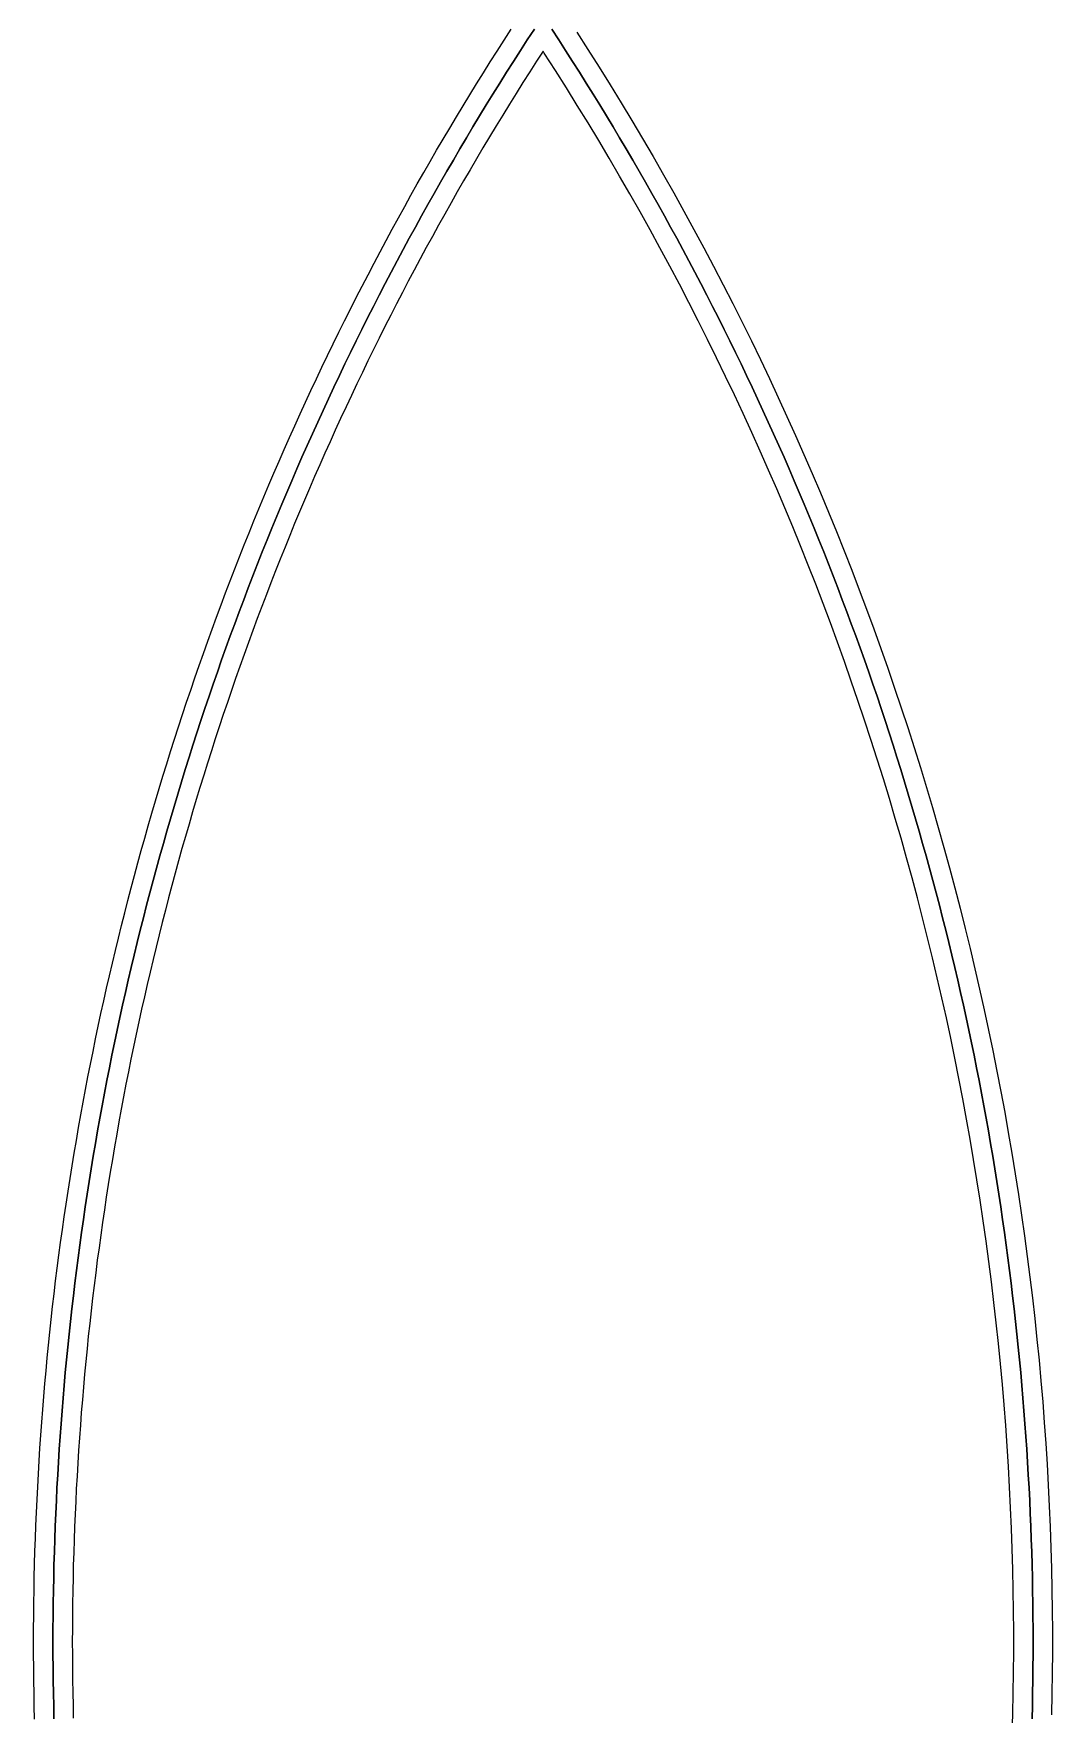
# Model space of a CAD drawing. Header units: millimetres. Extents: x -200 to 200, y -200 to 200.
# Drawn here: x -120.8 to -79.2, y -3 to 65.6 of the extents above; entities that cross this region are included whole.
import ezdxf

# ---------------------------------------------------------------- set-up
doc = ezdxf.new("R2010")
doc.units = ezdxf.units.MM
for name, color, linetype in [('LINES', 6, 'Continuous'), ('ZONE_V2', 2, 'Continuous'), ('ZONE_V3', 3, 'Continuous'), ('ZONE_V4', 4, 'Continuous')]:
    doc.layers.add(name, color=color, linetype=linetype)

msp = doc.modelspace()

# ---------------------------------------------------------------- linework, layer by layer
at = {"layer": 'LINES'}
for points in [[(-120.734, -3.162), (-120.746, -2.635), (-120.757, -2.108), (-120.765, -1.581), (-120.77, -1.054), (-120.774, -0.527), (-120.775, 0), (-120.774, 0.527), (-120.77, 1.054), (-120.765, 1.581), (-120.757, 2.108), (-120.746, 2.635), (-120.734, 3.162), (-120.719, 3.688), (-120.701, 4.215), (-120.682, 4.742), (-120.66, 5.268), (-120.636, 5.795), (-120.609, 6.321), (-120.581, 6.847), (-120.55, 7.373), (-120.516, 7.899), (-120.481, 8.425), (-120.443, 8.95), (-120.403, 9.476), (-120.36, 10.001), (-120.315, 10.526), (-120.268, 11.051), (-120.219, 11.576), (-120.167, 12.1), (-120.113, 12.624), (-120.057, 13.148), (-119.999, 13.672), (-119.938, 14.196), (-119.875, 14.719), (-119.809, 15.242), (-119.742, 15.764), (-119.672, 16.287), (-119.6, 16.809), (-119.525, 17.33), (-119.448, 17.852), (-119.369, 18.373), (-119.288, 18.893), (-119.204, 19.414), (-119.119, 19.934), (-119.03, 20.453), (-118.94, 20.972), (-118.847, 21.491), (-118.753, 22.009), (-118.655, 22.527), (-118.556, 23.045), (-118.454, 23.562), (-118.35, 24.079), (-118.244, 24.595), (-118.136, 25.111), (-118.025, 25.626), (-117.912, 26.14), (-117.797, 26.655), (-117.679, 27.168), (-117.56, 27.682), (-117.438, 28.194), (-117.314, 28.706), (-117.187, 29.218), (-117.059, 29.729), (-116.928, 30.24), (-116.795, 30.75), (-116.66, 31.259), (-116.522, 31.768), (-116.382, 32.276), (-116.24, 32.783), (-116.096, 33.29), (-115.95, 33.796), (-115.801, 34.302), (-115.651, 34.807), (-115.498, 35.311), (-115.342, 35.815), (-115.185, 36.318), (-115.026, 36.82), (-114.864, 37.321), (-114.7, 37.822), (-114.534, 38.322), (-114.365, 38.822), (-114.195, 39.32), (-114.022, 39.818), (-113.847, 40.315), (-113.67, 40.812), (-113.491, 41.307), (-113.31, 41.802), (-113.126, 42.296), (-112.941, 42.789), (-112.753, 43.282), (-112.563, 43.773), (-112.371, 44.264), (-112.177, 44.754), (-111.981, 45.243), (-111.782, 45.731), (-111.581, 46.219), (-111.379, 46.705), (-111.174, 47.191), (-110.967, 47.675), (-110.758, 48.159), (-110.547, 48.642), (-110.333, 49.124), (-110.118, 49.605), (-109.9, 50.085), (-109.681, 50.564), (-109.459, 51.042), (-109.235, 51.519), (-109.01, 51.995), (-108.782, 52.47), (-108.552, 52.944), (-108.32, 53.417), (-108.086, 53.889), (-107.849, 54.361), (-107.611, 54.831), (-107.371, 55.3), (-107.129, 55.768), (-106.884, 56.235), (-106.638, 56.7), (-106.389, 57.165), (-106.139, 57.629), (-105.887, 58.091), (-105.632, 58.553), (-105.376, 59.013), (-105.117, 59.472), (-104.857, 59.931), (-104.594, 60.387), (-104.33, 60.843), (-104.063, 61.298), (-103.795, 61.751), (-103.524, 62.204), (-103.252, 62.655), (-102.978, 63.105), (-102.701, 63.553), (-102.423, 64.001), (-102.143, 64.447), (-101.861, 64.892), (-101.576, 65.336), (-101.29, 65.779)], [(-98.613, 65.667), (-98.153, 64.951), (-98.153, 64.951), (-97.697, 64.231), (-97.247, 63.508), (-96.801, 62.782), (-96.361, 62.052), (-95.926, 61.32), (-95.496, 60.584), (-95.071, 59.846), (-94.652, 59.105), (-94.237, 58.36), (-93.828, 57.613), (-93.425, 56.863), (-93.026, 56.11), (-92.633, 55.354), (-92.245, 54.596), (-91.863, 53.834), (-91.486, 53.07), (-91.114, 52.304), (-90.748, 51.535), (-90.387, 50.763), (-90.032, 49.989), (-89.682, 49.212), (-89.338, 48.433), (-88.999, 47.651), (-88.665, 46.867), (-88.338, 46.081), (-88.015, 45.292), (-87.699, 44.502), (-87.388, 43.709), (-87.082, 42.913), (-86.782, 42.116), (-86.488, 41.317), (-86.199, 40.515), (-85.917, 39.712), (-85.639, 38.906), (-85.368, 38.099), (-85.102, 37.289), (-84.842, 36.478), (-84.587, 35.665), (-84.339, 34.85), (-84.096, 34.034), (-83.858, 33.216), (-83.627, 32.396), (-83.401, 31.574), (-83.182, 30.751), (-82.968, 29.927), (-82.759, 29.101), (-82.557, 28.273), (-82.361, 27.444), (-82.17, 26.614), (-81.985, 25.782), (-81.806, 24.95), (-81.633, 24.115), (-81.466, 23.28), (-81.305, 22.444), (-81.149, 21.606), (-81, 20.767), (-80.856, 19.928), (-80.719, 19.087), (-80.587, 18.245), (-80.461, 17.403), (-80.342, 16.559), (-80.228, 15.715), (-80.12, 14.87), (-80.018, 14.024), (-79.922, 13.178), (-79.832, 12.331), (-79.748, 11.483), (-79.67, 10.635), (-79.598, 9.786), (-79.532, 8.937), (-79.472, 8.087), (-79.418, 7.237), (-79.37, 6.386), (-79.328, 5.535), (-79.292, 4.684), (-79.262, 3.833), (-79.238, 2.981), (-79.22, 2.13), (-79.208, 1.278), (-79.202, 0.426), (-79.202, -0.426), (-79.208, -1.278), (-79.22, -2.13), (-79.238, -2.981)], [(-80.841, -3.783), (-80.817, -2.942), (-80.799, -2.102), (-80.788, -1.261), (-80.782, -0.42), (-80.782, 0.42), (-80.788, 1.261), (-80.799, 2.102), (-80.817, 2.942), (-80.841, 3.783), (-80.871, 4.623), (-80.906, 5.463), (-80.948, 6.303), (-80.995, 7.142), (-81.048, 7.981), (-81.108, 8.82), (-81.173, 9.658), (-81.244, 10.496), (-81.321, 11.333), (-81.404, 12.169), (-81.493, 13.005), (-81.587, 13.841), (-81.688, 14.676), (-81.794, 15.51), (-81.907, 16.343), (-82.025, 17.175), (-82.149, 18.007), (-82.279, 18.837), (-82.415, 19.667), (-82.556, 20.496), (-82.704, 21.323), (-82.857, 22.15), (-83.016, 22.976), (-83.181, 23.8), (-83.352, 24.623), (-83.529, 25.445), (-83.711, 26.266), (-83.899, 27.085), (-84.093, 27.903), (-84.293, 28.72), (-84.498, 29.535), (-84.709, 30.349), (-84.926, 31.161), (-85.149, 31.972), (-85.377, 32.781), (-85.611, 33.589), (-85.851, 34.395), (-86.097, 35.199), (-86.348, 36.001), (-86.604, 36.802), (-86.867, 37.6), (-87.135, 38.397), (-87.408, 39.192), (-87.688, 39.985), (-87.973, 40.776), (-88.263, 41.565), (-88.559, 42.352), (-88.86, 43.137), (-89.167, 43.92), (-89.48, 44.7), (-89.798, 45.478), (-90.122, 46.254), (-90.45, 47.028), (-90.785, 47.799), (-91.125, 48.568), (-91.47, 49.335), (-91.821, 50.099), (-92.177, 50.861), (-92.538, 51.62), (-92.905, 52.376), (-93.277, 53.13), (-93.654, 53.881), (-94.037, 54.63), (-94.425, 55.376), (-94.818, 56.119), (-95.217, 56.859), (-95.62, 57.597), (-96.029, 58.331), (-96.443, 59.063), (-96.863, 59.792), (-97.287, 60.518), (-97.716, 61.241), (-98.151, 61.96), (-98.59, 62.677), (-99.035, 63.391), (-99.485, 64.101), (-99.939, 64.808), (-99.988, 64.883), (-100.248, 64.482), (-100.528, 64.043), (-100.807, 63.604), (-101.083, 63.164), (-101.358, 62.722), (-101.631, 62.279), (-101.901, 61.835), (-102.17, 61.39), (-102.437, 60.944), (-102.702, 60.496), (-102.965, 60.047), (-103.226, 59.598), (-103.485, 59.147), (-103.742, 58.694), (-103.997, 58.241), (-104.25, 57.787), (-104.502, 57.332), (-104.751, 56.875), (-104.998, 56.417), (-105.243, 55.959), (-105.486, 55.499), (-105.727, 55.038), (-105.966, 54.576), (-106.204, 54.113), (-106.439, 53.65), (-106.672, 53.185), (-106.903, 52.719), (-107.132, 52.252), (-107.359, 51.784), (-107.584, 51.315), (-107.807, 50.845), (-108.027, 50.374), (-108.246, 49.902), (-108.463, 49.429), (-108.678, 48.956), (-108.89, 48.481), (-109.101, 48.005), (-109.309, 47.529), (-109.515, 47.052), (-109.72, 46.573), (-109.922, 46.094), (-110.122, 45.614), (-110.32, 45.133), (-110.516, 44.651), (-110.71, 44.169), (-110.901, 43.685), (-111.091, 43.201), (-111.278, 42.716), (-111.464, 42.23), (-111.647, 41.743), (-111.828, 41.255), (-112.007, 40.767), (-112.184, 40.278), (-112.358, 39.788), (-112.531, 39.298), (-112.701, 38.806), (-112.869, 38.314), (-113.036, 37.821), (-113.199, 37.328), (-113.361, 36.833), (-113.521, 36.338), (-113.678, 35.843), (-113.834, 35.346), (-113.987, 34.849), (-114.138, 34.352), (-114.287, 33.853), (-114.433, 33.354), (-114.578, 32.855), (-114.72, 32.354), (-114.86, 31.854), (-114.998, 31.352), (-115.134, 30.85), (-115.267, 30.347), (-115.398, 29.844), (-115.528, 29.34), (-115.654, 28.836), (-115.779, 28.331), (-115.902, 27.826), (-116.022, 27.32), (-116.14, 26.813), (-116.256, 26.306), (-116.37, 25.799), (-116.481, 25.291), (-116.59, 24.782), (-116.697, 24.273), (-116.802, 23.764), (-116.905, 23.254), (-117.005, 22.743), (-117.103, 22.233), (-117.199, 21.722), (-117.293, 21.21), (-117.384, 20.698), (-117.473, 20.186), (-117.56, 19.673), (-117.645, 19.16), (-117.728, 18.646), (-117.808, 18.132), (-117.886, 17.618), (-117.962, 17.104), (-118.035, 16.589), (-118.106, 16.074), (-118.175, 15.558), (-118.242, 15.042), (-118.307, 14.526), (-118.369, 14.01), (-118.429, 13.493), (-118.487, 12.976), (-118.542, 12.459), (-118.595, 11.942), (-118.646, 11.424), (-118.695, 10.907), (-118.742, 10.389), (-118.786, 9.87), (-118.828, 9.352), (-118.867, 8.833), (-118.905, 8.315), (-118.94, 7.796), (-118.973, 7.277), (-119.003, 6.758), (-119.032, 6.238), (-119.058, 5.719), (-119.082, 5.199), (-119.103, 4.68), (-119.122, 4.16), (-119.14, 3.64), (-119.154, 3.12), (-119.167, 2.6), (-119.177, 2.08), (-119.185, 1.56), (-119.191, 1.04), (-119.194, 0.52), (-119.195, 0), (-119.194, -0.52), (-119.191, -1.04), (-119.185, -1.56), (-119.177, -2.08), (-119.167, -2.6), (-119.154, -3.12)]]:
    msp.add_lwpolyline(points, dxfattribs=at)
at = {"layer": 'ZONE_V2'}
msp.add_lwpolyline([(-100.342, 65.787), (-100.628, 65.349), (-100.912, 64.909), (-101.194, 64.468), (-101.475, 64.026), (-101.753, 63.582), (-102.03, 63.138), (-102.304, 62.692), (-102.577, 62.245), (-102.847, 61.797), (-103.116, 61.348), (-103.383, 60.897), (-103.647, 60.445), (-103.91, 59.993), (-104.171, 59.539), (-104.43, 59.083), (-104.686, 58.627), (-104.941, 58.17), (-105.194, 57.711), (-105.445, 57.252), (-105.694, 56.791), (-105.94, 56.33), (-106.185, 55.867), (-106.428, 55.403), (-106.669, 54.938), (-106.907, 54.472), (-107.144, 54.005), (-107.379, 53.537), (-107.611, 53.068), (-107.842, 52.598), (-108.07, 52.127), (-108.297, 51.655), (-108.521, 51.182), (-108.743, 50.708), (-108.964, 50.233), (-109.182, 49.757), (-109.398, 49.28), (-109.612, 48.802), (-109.824, 48.324), (-110.033, 47.844), (-110.241, 47.363), (-110.447, 46.882), (-110.65, 46.4), (-110.852, 45.916), (-111.051, 45.432), (-111.248, 44.947), (-111.443, 44.461), (-111.636, 43.975), (-111.827, 43.487), (-112.016, 42.999), (-112.202, 42.51), (-112.387, 42.02), (-112.569, 41.529), (-112.749, 41.037), (-112.927, 40.545), (-113.103, 40.052), (-113.277, 39.558), (-113.448, 39.063), (-113.617, 38.568), (-113.785, 38.072), (-113.95, 37.575), (-114.113, 37.077), (-114.273, 36.579), (-114.432, 36.08), (-114.588, 35.581), (-114.742, 35.08), (-114.894, 34.579), (-115.044, 34.078), (-115.192, 33.575), (-115.337, 33.072), (-115.48, 32.569), (-115.621, 32.065), (-115.76, 31.56), (-115.897, 31.054), (-116.031, 30.548), (-116.163, 30.042), (-116.293, 29.535), (-116.421, 29.027), (-116.546, 28.519), (-116.67, 28.01), (-116.791, 27.501), (-116.91, 26.991), (-117.026, 26.48), (-117.141, 25.97), (-117.253, 25.458), (-117.363, 24.946), (-117.471, 24.434), (-117.576, 23.921), (-117.68, 23.408), (-117.781, 22.894), (-117.879, 22.38), (-117.976, 21.866), (-118.07, 21.351), (-118.162, 20.835), (-118.252, 20.319), (-118.339, 19.803), (-118.425, 19.287), (-118.508, 18.77), (-118.589, 18.253), (-118.667, 17.735), (-118.743, 17.217), (-118.817, 16.699), (-118.889, 16.18), (-118.959, 15.661), (-119.026, 15.142), (-119.091, 14.622), (-119.153, 14.103), (-119.214, 13.583), (-119.272, 13.062), (-119.328, 12.542), (-119.381, 12.021), (-119.433, 11.5), (-119.482, 10.979), (-119.528, 10.457), (-119.573, 9.936), (-119.615, 9.414), (-119.655, 8.892), (-119.693, 8.37), (-119.728, 7.847), (-119.761, 7.325), (-119.792, 6.802), (-119.821, 6.28), (-119.847, 5.757), (-119.871, 5.234), (-119.892, 4.711), (-119.912, 4.187), (-119.929, 3.664), (-119.944, 3.141), (-119.956, 2.617), (-119.967, 2.094), (-119.975, 1.571), (-119.98, 1.047), (-119.984, 0.524), (-119.985, 0), (-119.984, -0.524), (-119.98, -1.047), (-119.975, -1.571), (-119.967, -2.094), (-119.956, -2.617), (-119.944, -3.141)], dxfattribs=at)
at = {"layer": 'ZONE_V3'}
for points in [[(-119.944, -3.141), (-119.956, -2.617), (-119.967, -2.094), (-119.975, -1.571), (-119.98, -1.047), (-119.984, -0.524), (-119.985, 0), (-119.984, 0.524), (-119.98, 1.047), (-119.975, 1.571), (-119.967, 2.094), (-119.956, 2.617), (-119.944, 3.141), (-119.929, 3.664), (-119.912, 4.187), (-119.892, 4.711), (-119.871, 5.234), (-119.847, 5.757), (-119.821, 6.28), (-119.792, 6.802), (-119.761, 7.325), (-119.728, 7.847), (-119.693, 8.37), (-119.655, 8.892), (-119.615, 9.414), (-119.573, 9.936), (-119.528, 10.457), (-119.482, 10.979), (-119.433, 11.5), (-119.381, 12.021), (-119.328, 12.542), (-119.272, 13.062), (-119.214, 13.583), (-119.153, 14.103), (-119.091, 14.622), (-119.026, 15.142), (-118.959, 15.661), (-118.889, 16.18), (-118.817, 16.699), (-118.743, 17.217), (-118.667, 17.735), (-118.589, 18.253), (-118.508, 18.77), (-118.425, 19.287), (-118.339, 19.803), (-118.252, 20.319), (-118.162, 20.835), (-118.07, 21.351), (-117.976, 21.866), (-117.879, 22.38), (-117.781, 22.894), (-117.68, 23.408), (-117.576, 23.921), (-117.471, 24.434), (-117.363, 24.946), (-117.253, 25.458), (-117.141, 25.97), (-117.026, 26.48), (-116.91, 26.991), (-116.791, 27.501), (-116.67, 28.01), (-116.546, 28.519), (-116.421, 29.027), (-116.293, 29.535), (-116.163, 30.042), (-116.031, 30.548), (-115.897, 31.054), (-115.76, 31.56), (-115.621, 32.065), (-115.48, 32.569), (-115.337, 33.072), (-115.192, 33.575), (-115.044, 34.078), (-114.894, 34.579), (-114.742, 35.08), (-114.588, 35.581), (-114.432, 36.08), (-114.273, 36.579), (-114.113, 37.077), (-113.95, 37.575), (-113.785, 38.072), (-113.617, 38.568), (-113.448, 39.063), (-113.277, 39.558), (-113.103, 40.052), (-112.927, 40.545), (-112.749, 41.037), (-112.569, 41.529), (-112.387, 42.02), (-112.202, 42.51), (-112.016, 42.999), (-111.827, 43.487), (-111.636, 43.975), (-111.443, 44.461), (-111.248, 44.947), (-111.051, 45.432), (-110.852, 45.916), (-110.65, 46.4), (-110.447, 46.882), (-110.241, 47.363), (-110.033, 47.844), (-109.824, 48.324), (-109.612, 48.802), (-109.398, 49.28), (-109.182, 49.757), (-108.964, 50.233), (-108.743, 50.708), (-108.521, 51.182), (-108.297, 51.655), (-108.07, 52.127), (-107.842, 52.598), (-107.611, 53.068), (-107.379, 53.537), (-107.144, 54.005), (-106.907, 54.472), (-106.669, 54.938), (-106.428, 55.403), (-106.185, 55.867), (-105.94, 56.33), (-105.694, 56.791), (-105.445, 57.252), (-105.194, 57.711), (-104.941, 58.17), (-104.686, 58.627), (-104.43, 59.083), (-104.171, 59.539), (-103.91, 59.993), (-103.647, 60.445), (-103.383, 60.897), (-103.116, 61.348), (-102.847, 61.797), (-102.577, 62.245), (-102.304, 62.692), (-102.03, 63.138), (-101.753, 63.582), (-101.475, 64.026), (-101.194, 64.468), (-100.912, 64.909), (-100.628, 65.349), (-100.342, 65.787)], [(-99.634, 65.787), (-99.348, 65.349), (-99.348, 65.349), (-99.064, 64.909), (-98.782, 64.468), (-98.501, 64.026), (-98.223, 63.582), (-97.946, 63.138), (-97.672, 62.692), (-97.399, 62.245), (-97.129, 61.797), (-96.86, 61.348), (-96.593, 60.897), (-96.329, 60.445), (-96.066, 59.993), (-95.805, 59.539), (-95.546, 59.083), (-95.29, 58.627), (-95.035, 58.17), (-94.782, 57.711), (-94.531, 57.252), (-94.282, 56.791), (-94.036, 56.33), (-93.791, 55.867), (-93.548, 55.403), (-93.307, 54.938), (-93.069, 54.472), (-92.832, 54.005), (-92.597, 53.537), (-92.365, 53.068), (-92.134, 52.598), (-91.906, 52.127), (-91.679, 51.655), (-91.455, 51.182), (-91.233, 50.708), (-91.012, 50.233), (-90.794, 49.757), (-90.578, 49.28), (-90.364, 48.802), (-90.152, 48.324), (-89.943, 47.844), (-89.735, 47.363), (-89.529, 46.882), (-89.326, 46.4), (-89.124, 45.916), (-88.925, 45.432), (-88.728, 44.947), (-88.533, 44.461), (-88.34, 43.975), (-88.149, 43.487), (-87.96, 42.999), (-87.774, 42.51), (-87.589, 42.02), (-87.407, 41.529), (-87.227, 41.037), (-87.049, 40.545), (-86.873, 40.052), (-86.699, 39.558), (-86.528, 39.063), (-86.359, 38.568), (-86.191, 38.072), (-86.026, 37.575), (-85.863, 37.077), (-85.703, 36.579), (-85.544, 36.08), (-85.388, 35.581), (-85.234, 35.08), (-85.082, 34.579), (-84.932, 34.078), (-84.784, 33.575), (-84.639, 33.072), (-84.496, 32.569), (-84.355, 32.065), (-84.216, 31.56), (-84.079, 31.054), (-83.945, 30.548), (-83.813, 30.042), (-83.683, 29.535), (-83.555, 29.027), (-83.43, 28.519), (-83.306, 28.01), (-83.185, 27.501), (-83.066, 26.991), (-82.95, 26.48), (-82.835, 25.97), (-82.723, 25.458), (-82.613, 24.946), (-82.505, 24.434), (-82.4, 23.921), (-82.296, 23.408), (-82.195, 22.894), (-82.097, 22.38), (-82, 21.866), (-81.906, 21.351), (-81.814, 20.835), (-81.724, 20.319), (-81.637, 19.803), (-81.551, 19.287), (-81.468, 18.77), (-81.387, 18.253), (-81.309, 17.735), (-81.233, 17.217), (-81.159, 16.699), (-81.087, 16.18), (-81.017, 15.661), (-80.95, 15.142), (-80.885, 14.622), (-80.823, 14.103), (-80.762, 13.583), (-80.704, 13.062), (-80.648, 12.542), (-80.595, 12.021), (-80.543, 11.5), (-80.494, 10.979), (-80.448, 10.457), (-80.403, 9.936), (-80.361, 9.414), (-80.321, 8.892), (-80.283, 8.37), (-80.248, 7.847), (-80.215, 7.325), (-80.184, 6.802), (-80.155, 6.28), (-80.129, 5.757), (-80.105, 5.234), (-80.084, 4.711), (-80.064, 4.187), (-80.047, 3.664), (-80.032, 3.141), (-80.02, 2.617), (-80.009, 2.094), (-80.001, 1.571), (-79.996, 1.047), (-79.992, 0.524), (-79.991, 0), (-79.992, -0.524), (-79.996, -1.047), (-80.001, -1.571), (-80.009, -2.094), (-80.02, -2.617), (-80.032, -3.141)]]:
    msp.add_lwpolyline(points, dxfattribs=at)
at = {"layer": 'ZONE_V4'}
msp.add_lwpolyline([(-80.032, -3.141), (-80.02, -2.617), (-80.009, -2.094), (-80.001, -1.571), (-79.996, -1.047), (-79.992, -0.524), (-79.991, 0), (-79.992, 0.524), (-79.996, 1.047), (-80.001, 1.571), (-80.009, 2.094), (-80.02, 2.617), (-80.032, 3.141), (-80.047, 3.664), (-80.064, 4.187), (-80.084, 4.711), (-80.105, 5.234), (-80.129, 5.757), (-80.155, 6.28), (-80.184, 6.802), (-80.215, 7.325), (-80.248, 7.847), (-80.283, 8.37), (-80.321, 8.892), (-80.361, 9.414), (-80.403, 9.936), (-80.448, 10.457), (-80.494, 10.979), (-80.543, 11.5), (-80.595, 12.021), (-80.648, 12.542), (-80.704, 13.062), (-80.762, 13.583), (-80.823, 14.103), (-80.885, 14.622), (-80.95, 15.142), (-81.017, 15.661), (-81.087, 16.18), (-81.159, 16.699), (-81.233, 17.217), (-81.309, 17.735), (-81.387, 18.253), (-81.468, 18.77), (-81.551, 19.287), (-81.637, 19.803), (-81.724, 20.319), (-81.814, 20.835), (-81.906, 21.351), (-82, 21.866), (-82.097, 22.38), (-82.195, 22.894), (-82.296, 23.408), (-82.4, 23.921), (-82.505, 24.434), (-82.613, 24.946), (-82.723, 25.458), (-82.835, 25.97), (-82.95, 26.48), (-83.066, 26.991), (-83.185, 27.501), (-83.306, 28.01), (-83.43, 28.519), (-83.555, 29.027), (-83.683, 29.535), (-83.813, 30.042), (-83.945, 30.548), (-84.079, 31.054), (-84.216, 31.56), (-84.355, 32.065), (-84.496, 32.569), (-84.639, 33.072), (-84.784, 33.575), (-84.932, 34.078), (-85.082, 34.579), (-85.234, 35.08), (-85.388, 35.581), (-85.544, 36.08), (-85.703, 36.579), (-85.863, 37.077), (-86.026, 37.575), (-86.191, 38.072), (-86.359, 38.568), (-86.528, 39.063), (-86.699, 39.558), (-86.873, 40.052), (-87.049, 40.545), (-87.227, 41.037), (-87.407, 41.529), (-87.589, 42.02), (-87.774, 42.51), (-87.96, 42.999), (-88.149, 43.487), (-88.34, 43.975), (-88.533, 44.461), (-88.728, 44.947), (-88.925, 45.432), (-89.124, 45.916), (-89.326, 46.4), (-89.529, 46.882), (-89.735, 47.363), (-89.943, 47.844), (-90.152, 48.324), (-90.364, 48.802), (-90.578, 49.28), (-90.794, 49.757), (-91.012, 50.233), (-91.233, 50.708), (-91.455, 51.182), (-91.679, 51.655), (-91.906, 52.127), (-92.134, 52.598), (-92.365, 53.068), (-92.597, 53.537), (-92.832, 54.005), (-93.069, 54.472), (-93.307, 54.938), (-93.548, 55.403), (-93.791, 55.867), (-94.036, 56.33), (-94.282, 56.791), (-94.531, 57.252), (-94.782, 57.711), (-95.035, 58.17), (-95.29, 58.627), (-95.546, 59.083), (-95.805, 59.539), (-96.066, 59.993), (-96.329, 60.445), (-96.593, 60.897), (-96.86, 61.348), (-97.129, 61.797), (-97.399, 62.245), (-97.672, 62.692), (-97.946, 63.138), (-98.223, 63.582), (-98.501, 64.026), (-98.782, 64.468), (-99.064, 64.909), (-99.348, 65.349), (-99.634, 65.787)], dxfattribs=at)

doc.saveas('drawing.dxf')
